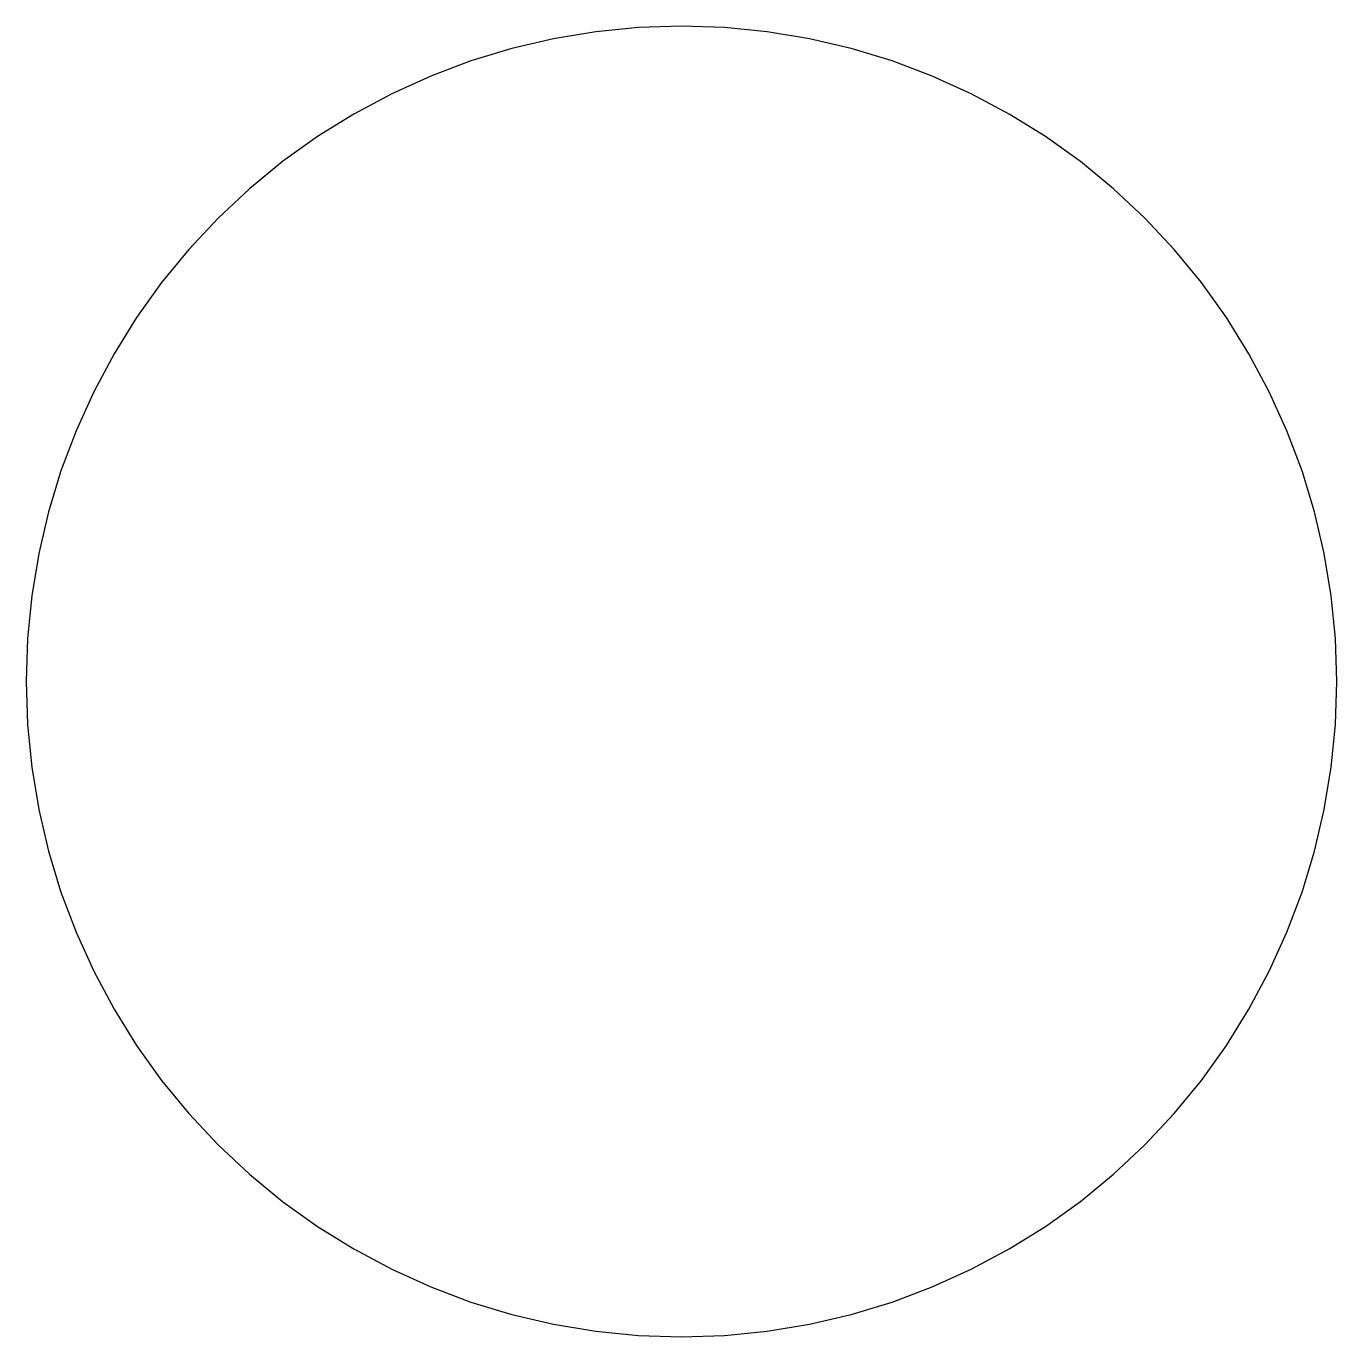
# Model space of a CAD drawing. Header units: metres. Extents: x 17 to 261, y 17 to 261.
# Drawn here: x 17.2 to 28.2, y 17.2 to 28.2 of the extents above.
import ezdxf

# ---------------------------------------------------------------- set-up
doc = ezdxf.new("R2010")
doc.units = ezdxf.units.M

msp = doc.modelspace()

# ---------------------------------------------------------------- linework, layer by layer
for p, q in [((22.3403, 28.1882), (21.9821, 28.1529)), ((22.7, 28.2), (22.3403, 28.1882)), ((23.0597, 28.1882), (22.7, 28.2)), ((23.4179, 28.1529), (23.0597, 28.1882)), ((21.627, 28.0943), (21.2765, 28.0126)), ((21.9821, 28.1529), (21.627, 28.0943)), ((23.773, 28.0943), (23.4179, 28.1529)), ((24.1235, 28.0126), (23.773, 28.0943)), ((21.2765, 28.0126), (20.9321, 27.9081)), ((24.4679, 27.9081), (24.1235, 28.0126)), ((20.9321, 27.9081), (20.5952, 27.7813)), ((24.8047, 27.7813), (24.4679, 27.9081)), ((20.5952, 27.7813), (20.2674, 27.6328)), ((25.1326, 27.6328), (24.8047, 27.7813)), ((20.2674, 27.6328), (19.95, 27.4631)), ((25.45, 27.4631), (25.1326, 27.6328)), ((19.95, 27.4631), (19.6444, 27.2731)), ((25.7556, 27.2731), (25.45, 27.4631)), ((19.6444, 27.2731), (19.3518, 27.0634)), ((26.0482, 27.0634), (25.7556, 27.2731)), ((19.3518, 27.0634), (19.0736, 26.8351)), ((26.3264, 26.8351), (26.0482, 27.0634)), ((19.0736, 26.8351), (18.8109, 26.5891)), ((26.5891, 26.5891), (26.3264, 26.8351)), ((18.8109, 26.5891), (18.5649, 26.3264)), ((26.8351, 26.3264), (26.5891, 26.5891)), ((18.5649, 26.3264), (18.3365, 26.0482)), ((27.0634, 26.0482), (26.8351, 26.3264)), ((18.3365, 26.0482), (18.1269, 25.7556)), ((27.2731, 25.7556), (27.0634, 26.0482)), ((18.1269, 25.7556), (17.9369, 25.45)), ((27.4631, 25.45), (27.2731, 25.7556)), ((17.9369, 25.45), (17.7672, 25.1326)), ((27.6328, 25.1326), (27.4631, 25.45)), ((17.7672, 25.1326), (17.6187, 24.8047)), ((27.7813, 24.8047), (27.6328, 25.1326)), ((17.6187, 24.8047), (17.4919, 24.4679)), ((27.9081, 24.4679), (27.7813, 24.8047)), ((17.4919, 24.4679), (17.3874, 24.1235)), ((28.0126, 24.1235), (27.9081, 24.4679)), ((17.3874, 24.1235), (17.3057, 23.773)), ((28.0943, 23.773), (28.0126, 24.1235)), ((17.3057, 23.773), (17.247, 23.4179)), ((28.1529, 23.4179), (28.0943, 23.773)), ((17.247, 23.4179), (17.2118, 23.0597)), ((28.1882, 23.0597), (28.1529, 23.4179)), ((17.2118, 23.0597), (17.2, 22.7)), ((28.2, 22.7), (28.1882, 23.0597)), ((17.2, 22.7), (17.2118, 22.3403)), ((28.1882, 22.3403), (28.2, 22.7)), ((17.2118, 22.3403), (17.247, 21.9821)), ((28.1529, 21.9821), (28.1882, 22.3403)), ((17.247, 21.9821), (17.3057, 21.627)), ((28.0943, 21.627), (28.1529, 21.9821)), ((17.3057, 21.627), (17.3874, 21.2765)), ((28.0126, 21.2765), (28.0943, 21.627)), ((17.3874, 21.2765), (17.4919, 20.9321)), ((27.9081, 20.9321), (28.0126, 21.2765)), ((17.4919, 20.9321), (17.6187, 20.5952)), ((27.7813, 20.5952), (27.9081, 20.9321)), ((17.6187, 20.5952), (17.7672, 20.2674)), ((27.6328, 20.2674), (27.7813, 20.5952)), ((17.7672, 20.2674), (17.9369, 19.95)), ((27.4631, 19.95), (27.6328, 20.2674)), ((17.9369, 19.95), (18.1269, 19.6444)), ((27.2731, 19.6444), (27.4631, 19.95)), ((18.1269, 19.6444), (18.3365, 19.3518)), ((27.0634, 19.3518), (27.2731, 19.6444)), ((18.3365, 19.3518), (18.5649, 19.0736)), ((26.8351, 19.0736), (27.0634, 19.3518)), ((18.5649, 19.0736), (18.8109, 18.8109)), ((26.5891, 18.8109), (26.8351, 19.0736)), ((18.8109, 18.8109), (19.0736, 18.5649)), ((26.3264, 18.5649), (26.5891, 18.8109)), ((19.0736, 18.5649), (19.3518, 18.3365)), ((26.0482, 18.3365), (26.3264, 18.5649)), ((19.3518, 18.3365), (19.6444, 18.1269)), ((25.7556, 18.1269), (26.0482, 18.3365)), ((19.6444, 18.1269), (19.95, 17.9369)), ((25.45, 17.9369), (25.7556, 18.1269)), ((19.95, 17.9369), (20.2674, 17.7672)), ((25.1326, 17.7672), (25.45, 17.9369)), ((20.2674, 17.7672), (20.5952, 17.6187)), ((24.8047, 17.6187), (25.1326, 17.7672)), ((20.5952, 17.6187), (20.9321, 17.4919)), ((24.4679, 17.4919), (24.8047, 17.6187)), ((20.9321, 17.4919), (21.2765, 17.3874)), ((24.1235, 17.3874), (24.4679, 17.4919)), ((21.2765, 17.3874), (21.627, 17.3057)), ((23.773, 17.3057), (24.1235, 17.3874)), ((21.627, 17.3057), (21.9821, 17.247)), ((23.4179, 17.247), (23.773, 17.3057)), ((21.9821, 17.247), (22.3403, 17.2118)), ((22.3403, 17.2118), (22.7, 17.2)), ((22.7, 17.2), (23.0597, 17.2118)), ((23.0597, 17.2118), (23.4179, 17.247))]:
    msp.add_line(p, q)

doc.saveas('drawing.dxf')
